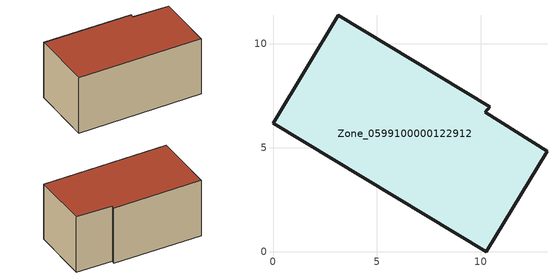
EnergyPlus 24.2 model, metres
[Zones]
Zone_0599100000122912
 floor ground (C_G): 10.44,6.98 10.23,6.71 13.19,4.84 10.27,0 0,6.18 3.15,11.38 z0
 wall outside (C_F): 10.44,6.98 3.15,11.38 0,6.18 10.27,0 13.19,4.84 10.23,6.71 10.44,6.98 z0:5.71
 roof outside (C_R): 10.23,6.71 10.44,6.98 3.15,11.38 0,6.18 10.27,0 13.19,4.84 z5.71
[BUILDING]
Pand.0599100000122912: North Axis=0; Terrain=City; Loads Convergence Tolerance Value=0.04; Temperature Convergence Tolerance Value=0.4; Solar Distribution=FullExterior; Maximum Number of Warmup Days=25; Minimum Number of Warmup Days=1
[Site:Location]
Rotterdam.The.Hague.AP_ZH_NLD Design_Conditions: Latitude=51.96; Longitude=4.45; Time Zone=1; Elevation=-4.5
[SITE:GROUNDTEMPERATURE:BUILDINGSURFACE]
18, 18, 18, 18, 18, 18, 18, 18, 18, 18, 18, 18
[MATERIAL] Thermal Absorptance=0.9; Solar Absorptance=0.7; Visible Absorptance=0.7
Name | Roughness | Thickness | Conductivity | Density | Specific Heat
G.TI.1946-1964 | MediumSmooth | 0.15 | 1 | 540 | 1210
F.TI.1946-1964 | Rough | 0.3 | 0.857143 | 1920 | 840
R.TI.1946-1964 | MediumRough | 0.2 | 0.277778 | 1500 | 1000
[CONSTRUCTION]
C_G: G.TI.1946-1964
C_F: F.TI.1946-1964
C_R: R.TI.1946-1964
[ZONE]
Zone_0599100000122912: Type=1; Multiplier=1; Ceiling Height=Autocalculate; Volume=Autocalculate; Floor Area=autocalculate; Part of Total Floor Area=Yes
[ZONEINFILTRATION:DESIGNFLOWRATE]
Infil_Zone_0599100000122912: Zone or ZoneList or Space or SpaceList=Zone_0599100000122912; Schedule=AlwaysOn; Design Flow Rate Calculation Method=Flow/Area; Flow Rate per Floor Area=0.003; Constant Term Coefficient=1; Temperature Term Coefficient=0; Velocity Term Coefficient=0; Velocity Squared Term Coefficient=0
[HVACTEMPLATE:ZONE:IDEALLOADSAIRSYSTEM]
Zone_0599100000122912: Maximum Heating Supply Air Temperature=50; Minimum Cooling Supply Air Temperature=13; Maximum Heating Supply Air Humidity Ratio=0.0156; Minimum Cooling Supply Air Humidity Ratio=0.0077; Heating Limit=NoLimit; Cooling Limit=NoLimit; Dehumidification Control Type=ConstantSensibleHeatRatio; Cooling Sensible Heat Ratio=0.7; Dehumidification Setpoint=60; Humidification Control Type=None; Humidification Setpoint=30; Outdoor Air Method=None; Outdoor Air Flow Rate per Person=0.00944; Outdoor Air Flow Rate per Zone Floor Area=0; Outdoor Air Flow Rate per Zone=0; Demand Controlled Ventilation Type=None; Outdoor Air Economizer Type=NoEconomizer; Heat Recovery Type=None; Sensible Heat Recovery Effectiveness=0.7; Latent Heat Recovery Effectiveness=0.65
[ZONECONTROL:THERMOSTAT]
ThermostatControl_Zone_0599100000122912: Zone or ZoneList=Zone_0599100000122912; Control Type Schedule=DualSetpointControlType; Control 1=Thermostat_Zone_0599100000122912; Temperature Difference Between Cutout And Setpoint=0
[THERMOSTATSETPOINT:DUALSETPOINT]
Thermostat_Zone_0599100000122912: Heating Setpoint Temperature Schedule=HeatingSetpoint_Zone_0599100000122912; Cooling Setpoint Temperature Schedule=CoolingSetpoint_Zone_0599100000122912
[SCHEDULE:COMPACT]
HeatingSetpoint_Zone_0599100000122912: Through: 12/31, For: AllDays, Until: 24:00, 21
CoolingSetpoint_Zone_0599100000122912: Through: 12/31, For: AllDays, Until: 24:00, 24
DualSetpointControlType: Through: 12/31, For: AllDays, Until: 24:00, 4
AlwaysOn: Through: 12/31, For: AllDays, Until: 24:00, 1
